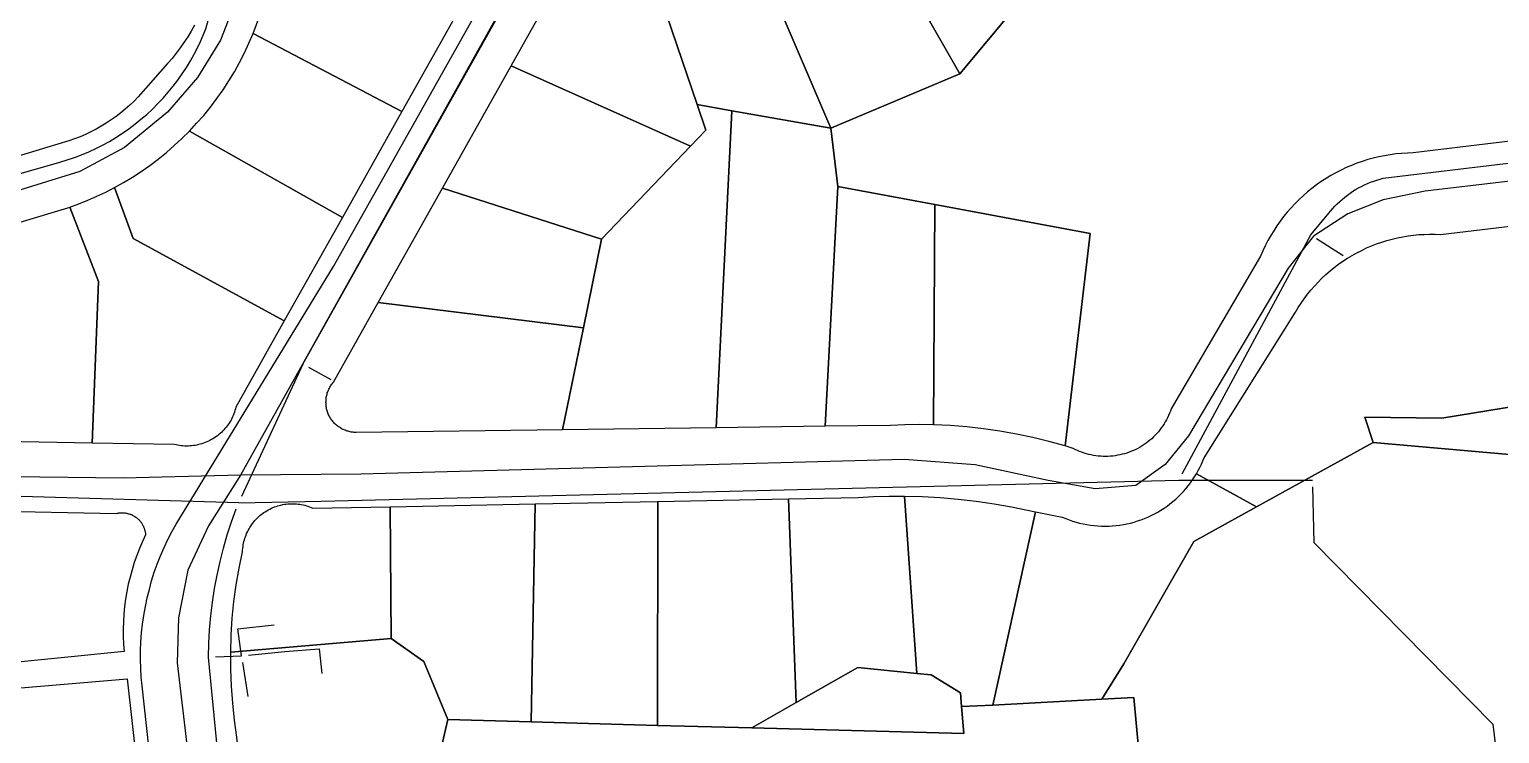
# Model space of a CAD drawing. Extents: x 1876309 to 1899261, y 443723 to 466661.
# Drawn here: x 1884572 to 1885607, y 456670 to 457166 of the extents above; entities that cross this region are included whole.
import ezdxf

# ---------------------------------------------------------------- set-up
doc = ezdxf.new("R2010")
doc.units = 0
doc.header["$MEASUREMENT"] = 0
for name, color, linetype in [('Parcels', 31, 'Continuous'), ('Roads', 7, 'Continuous'), ('Waterlines', 5, 'Continuous')]:
    doc.layers.add(name, color=color, linetype=linetype)

msp = doc.modelspace()

# ---------------------------------------------------------------- linework, layer by layer
at = {"layer": 'Parcels'}
for points in [[(1885139.2, 457288.3), (1885226.8, 457135), (1885135.8, 457096.7), (1885064.8, 457263.3)], [(1885324.2, 457251.9), (1885226.8, 457135), (1885139.2, 457288.3)], [(1885643.3, 457091.1), (1885545.8, 457079.3), (1885541.8, 457079.2), (1885537.8, 457079), (1885533.7, 457078.6), (1885529.7, 457078.1), (1885525.7, 457077.4), (1885521.8, 457076.6), (1885517.8, 457075.7), (1885513.9, 457074.6), (1885510.1, 457073.4), (1885506.3, 457072.1), (1885502.5, 457070.6), (1885498.8, 457069), (1885495.1, 457067.3), (1885491.5, 457065.4), (1885488, 457063.5), (1885484.6, 457061.4), (1885481.2, 457059.2), (1885477.9, 457056.8), (1885474.6, 457054.4), (1885471.5, 457051.9), (1885468.5, 457049.2), (1885465.5, 457046.4), (1885462.6, 457043.6), (1885459.9, 457040.6), (1885457.2, 457037.6), (1885454.7, 457034.5), (1885452.2, 457031.2), (1885449.9, 457027.9), (1885447.7, 457024.5), (1885445.6, 457021.1), (1885443.6, 457017.6), (1885441.8, 457014), (1885440, 457010.3), (1885438.4, 457006.6), (1885375.5, 456899.2), (1885375, 456897.6), (1885374.4, 456896), (1885373.7, 456894.5), (1885373, 456892.9), (1885372.2, 456891.4), (1885371.4, 456889.9), (1885370.5, 456888.5), (1885369.6, 456887.1), (1885368.6, 456885.7), (1885367.6, 456884.3), (1885366.5, 456883), (1885365.4, 456881.7), (1885364.2, 456880.5), (1885363, 456879.3), (1885361.8, 456878.1), (1885360.5, 456877), (1885359.2, 456875.9), (1885357.9, 456874.9), (1885356.5, 456873.9), (1885355, 456873), (1885353.6, 456872.1), (1885352.1, 456871.3), (1885350.6, 456870.6), (1885349.1, 456869.8), (1885347.5, 456869.2), (1885345.9, 456868.6), (1885344.3, 456868), (1885342.7, 456867.5), (1885341.1, 456867.1), (1885339.4, 456866.7), (1885337.7, 456866.4), (1885336.1, 456866.1), (1885334.4, 456865.9), (1885332.7, 456865.7), (1885331, 456865.6), (1885329.3, 456865.6), (1885327.6, 456865.6), (1885325.9, 456865.7), (1885324.2, 456865.9), (1885322.5, 456866.1), (1885320.9, 456866.3), (1885319.2, 456866.7), (1885317.5, 456867), (1885315.9, 456867.5), (1885314.3, 456868), (1885312.7, 456868.5), (1885311.1, 456869.1), (1885309.5, 456869.8), (1885308, 456870.5), (1885306.5, 456871.3), (1885300.8, 456873), (1885300.8, 456873), (1885318.6, 457022.7), (1885209.2, 457043), (1885140.8, 457055.7), (1885135.8, 457096.7), (1885226.8, 457135), (1885324.2, 457251.9)], [(1885002.4, 457229.4), (1885041.7, 457113.4), (1885047.8, 457095.4), (1885037, 457084.1), (1884910.8, 457140.7), (1884910.8, 457140.7), (1884951.8, 457213.7)], [(1884687.8, 457169.2), (1884685.5, 457165.1), (1884683.1, 457161), (1884680.5, 457157.1), (1884677.8, 457153.3), (1884675, 457149.5), (1884672.1, 457145.8), (1884669, 457142.3), (1884648.3, 457118.8), (1884645.4, 457115.9), (1884642.3, 457113), (1884639.2, 457110.2), (1884636, 457107.6), (1884632.7, 457105), (1884629.3, 457102.6), (1884625.8, 457100.3), (1884622.3, 457098.2), (1884618.6, 457096.1), (1884614.9, 457094.2), (1884611.2, 457092.4), (1884607.3, 457090.7), (1884603.5, 457089.2), (1884599.5, 457087.8), (1884560.6, 457076.2)], [(1886068.4, 456974.4), (1885566, 456892.5), (1885511.9, 456893.3), (1885517.7, 456875.5), (1885435.6, 456830.2), (1885393.3, 456853.4), (1885394.6, 456855.6), (1885395.7, 456857.8), (1885396.8, 456860.1), (1885397.8, 456862.4), (1885398.7, 456864.7), (1885463, 456967.2), (1885464.9, 456970.4), (1885467, 456973.6), (1885469.2, 456976.7), (1885471.5, 456979.8), (1885473.9, 456982.7), (1885476.4, 456985.6), (1885479, 456988.4), (1885481.7, 456991.1), (1885484.5, 456993.7), (1885487.4, 456996.2), (1885490.4, 456998.6), (1885493.4, 457000.9), (1885496.5, 457003.1), (1885499.7, 457005.2), (1885503, 457007.1), (1885506.3, 457009), (1885509.7, 457010.7), (1885513.1, 457012.4), (1885516.6, 457013.9), (1885520.2, 457015.3), (1885523.8, 457016.5), (1885527.4, 457017.7), (1885531.1, 457018.7), (1885534.8, 457019.6), (1885538.6, 457020.3), (1885542.3, 457020.9), (1885546.1, 457021.4), (1885549.9, 457021.8), (1885553.7, 457022), (1885557.5, 457022.1), (1885561.3, 457022.1), (1885565.1, 457021.9), (1885882.4, 457059.9)], [(1884541, 456827.2), (1884633, 456825.4), (1884633.6, 456825.6), (1884634.1, 456825.7), (1884634.7, 456825.8), (1884635.2, 456825.8), (1884635.8, 456825.9), (1884636.4, 456825.9), (1884636.9, 456825.9), (1884637.5, 456825.9), (1884638.1, 456825.9), (1884638.6, 456825.9), (1884639.2, 456825.8), (1884639.7, 456825.7), (1884640.3, 456825.6), (1884640.8, 456825.5), (1884641.4, 456825.3), (1884641.9, 456825.2), (1884642.5, 456825), (1884643, 456824.8), (1884643.5, 456824.6), (1884644, 456824.4), (1884644.5, 456824.1), (1884645, 456823.8), (1884645.5, 456823.6), (1884646, 456823.3), (1884646.5, 456822.9), (1884646.9, 456822.6), (1884647.4, 456822.3), (1884647.8, 456821.9), (1884648.2, 456821.5), (1884648.6, 456821.1), (1884649, 456820.7), (1884649.4, 456820.3), (1884649.8, 456819.9), (1884650.1, 456819.4), (1884650.4, 456819), (1884650.8, 456818.5), (1884651.1, 456818), (1884651.3, 456817.5), (1884651.6, 456817), (1884651.9, 456816.5), (1884652.1, 456816), (1884652.3, 456815.5), (1884652.5, 456815), (1884652.7, 456814.4), (1884652.8, 456813.9), (1884653, 456813.3), (1884653.1, 456812.8), (1884653.2, 456812.2), (1884653.3, 456811.7), (1884653.3, 456811.1), (1884653.4, 456810.5), (1884651.2, 456805.7), (1884649.1, 456800.8), (1884647.2, 456795.9), (1884645.5, 456790.9), (1884643.9, 456785.8), (1884642.5, 456780.7), (1884641.3, 456775.6), (1884640.3, 456770.4), (1884639.4, 456765.1), (1884638.7, 456759.9), (1884638.2, 456754.6), (1884637.9, 456749.3), (1884637.7, 456744), (1884637.7, 456738.7), (1884637.9, 456733.5), (1884638.3, 456728.2), (1884540.1, 456718.3)]]:
    msp.add_lwpolyline(points, dxfattribs=at)
for points in [[(1885064.8, 457263.3), (1885135.8, 457096.7), (1885066.2, 457109), (1885041.7, 457113.4), (1885002.4, 457229.4), (1885004, 457230.1), (1885005.5, 457230.8), (1885007.1, 457231.6), (1885008.6, 457232.4), (1885010.1, 457233.2), (1885011.6, 457234.2), (1885013, 457235.1), (1885014.4, 457236.1), (1885015.8, 457237.2), (1885017.2, 457238.3), (1885064.8, 457263.3)], [(1884729.2, 457163.5), (1884731.6, 457169.8), (1884733.9, 457176.2), (1884750.8, 457242.7), (1884872.8, 457177.8), (1884833.8, 457108.4), (1884729.2, 457163.5)], [(1884684.3, 457094.7), (1884689.4, 457100.2), (1884694.4, 457105.8), (1884699.1, 457111.6), (1884703.6, 457117.6), (1884708, 457123.8), (1884712.1, 457130.1), (1884716, 457136.5), (1884719.6, 457143.1), (1884723, 457149.8), (1884726.2, 457156.6), (1884729.2, 457163.5), (1884833.8, 457108.4), (1884792, 457033.9), (1884684.3, 457094.7)], [(1884910.8, 457140.7), (1885037, 457084.1), (1884974.4, 457018.6), (1884862.4, 457054.5), (1884910.8, 457140.7)], [(1884961.7, 456956.2), (1884974.4, 457018.6), (1885037, 457084.1), (1885047.8, 457095.4), (1885041.7, 457113.4), (1885066.2, 457109), (1885055.2, 456885.8), (1884947.1, 456884.4), (1884961.7, 456956.2)], [(1885135.8, 457096.7), (1885140.8, 457055.7), (1885131.9, 456886.9), (1885055.2, 456885.8), (1885066.2, 457109), (1885135.8, 457096.7)], [(1884631.5, 457054.9), (1884637.9, 457058.5), (1884644.2, 457062.3), (1884650.4, 457066.3), (1884656.5, 457070.6), (1884662.3, 457075), (1884668.1, 457079.6), (1884673.6, 457084.5), (1884679, 457089.5), (1884684.3, 457094.7), (1884792, 457033.9), (1884751.1, 456961), (1884644.7, 457019), (1884631.5, 457054.9)], [(1884751.1, 456961), (1884717.1, 456900.4), (1884716.8, 456899.2), (1884716.4, 456898), (1884716.1, 456896.8), (1884715.6, 456895.7), (1884715.2, 456894.5), (1884714.7, 456893.4), (1884714.1, 456892.3), (1884713.6, 456891.2), (1884712.9, 456890.2), (1884712.3, 456889.1), (1884711.6, 456888.1), (1884710.9, 456887.1), (1884710.1, 456886.1), (1884709.3, 456885.2), (1884708.5, 456884.3), (1884707.7, 456883.4), (1884706.8, 456882.5), (1884705.9, 456881.7), (1884704.9, 456880.9), (1884704, 456880.2), (1884703, 456879.4), (1884702, 456878.7), (1884700.9, 456878.1), (1884699.9, 456877.5), (1884698.8, 456876.9), (1884697.7, 456876.3), (1884696.6, 456875.8), (1884695.4, 456875.4), (1884694.3, 456874.9), (1884693.1, 456874.5), (1884691.9, 456874.2), (1884690.8, 456873.9), (1884689.6, 456873.6), (1884688.4, 456873.4), (1884687.1, 456873.2), (1884685.9, 456873.1), (1884684.7, 456873), (1884683.5, 456872.9), (1884682.2, 456872.9), (1884681, 456872.9), (1884679.8, 456873), (1884678.6, 456873.1), (1884677.3, 456873.3), (1884676.1, 456873.5), (1884674.9, 456873.7), (1884673.7, 456874), (1884615.9, 456875), (1884620.2, 456988.8), (1884600.1, 457041.2), (1884606.5, 457043.6), (1884612.9, 457046.1), (1884619.2, 457048.8), (1884625.4, 457051.8), (1884631.5, 457054.9), (1884644.7, 457019), (1884751.1, 456961)], [(1884817.3, 456974.1), (1884862.4, 457054.5), (1884974.4, 457018.6), (1884961.7, 456956.2), (1884817.3, 456974.1)], [(1885208.3, 456887.9), (1885198.1, 456888), (1885188, 456887.9), (1885177.9, 456887.5), (1885131.9, 456886.9), (1885140.8, 457055.7), (1885209.2, 457043), (1885208.3, 456887.9)], [(1886105, 456779.9), (1885982.3, 456796), (1885858.2, 456781.5), (1885685.9, 456761.5), (1885709.8, 456858.6), (1885517.7, 456875.5), (1885511.9, 456893.3), (1885566, 456892.5), (1886068.4, 456974.4), (1886057.5, 457054.6), (1886069.7, 457051.7), (1886081.7, 457048.4), (1886093.6, 457044.7), (1886105.4, 457040.5), (1886117.1, 457036), (1886120.6, 457034.3), (1886135.4, 456922.8), (1886079.2, 456915.4), (1886105, 456779.9)], [(1884600.1, 457041.2), (1884620.2, 456988.8), (1884615.9, 456875), (1884528.5, 456876.5), (1884531.3, 457020.6), (1884598.7, 457040.7), (1884600.1, 457041.2)], [(1885209.2, 457043), (1885318.6, 457022.7), (1885300.8, 456873), (1885289.5, 456876.2), (1885278.1, 456879), (1885266.6, 456881.4), (1885255, 456883.4), (1885243.4, 456885.1), (1885231.7, 456886.4), (1885220, 456887.3), (1885208.3, 456887.9), (1885209.2, 457043)], [(1884817.3, 456974.1), (1884961.7, 456956.2), (1884947.1, 456884.4), (1884801.8, 456882.4), (1884801.1, 456882.4), (1884800.4, 456882.5), (1884799.6, 456882.6), (1884798.9, 456882.6), (1884798.1, 456882.8), (1884797.4, 456882.9), (1884796.7, 456883.1), (1884796, 456883.3), (1884795.3, 456883.5), (1884794.6, 456883.7), (1884793.9, 456884), (1884793.2, 456884.3), (1884792.5, 456884.6), (1884791.8, 456884.9), (1884791.2, 456885.3), (1884790.6, 456885.7), (1884789.9, 456886.1), (1884789.3, 456886.5), (1884788.7, 456886.9), (1884788.1, 456887.4), (1884787.6, 456887.9), (1884787, 456888.4), (1884786.5, 456888.9), (1884786, 456889.4), (1884785.5, 456890), (1884785, 456890.6), (1884784.6, 456891.2), (1884784.2, 456891.8), (1884783.7, 456892.4), (1884783.4, 456893), (1884783, 456893.7), (1884782.7, 456894.3), (1884782.3, 456895), (1884782, 456895.7), (1884781.8, 456896.4), (1884781.5, 456897.1), (1884781.3, 456897.8), (1884781.1, 456898.5), (1884780.9, 456899.2), (1884780.8, 456900), (1884780.7, 456900.7), (1884780.6, 456901.4), (1884780.5, 456902.2), (1884780.5, 456902.9), (1884780.4, 456903.7), (1884780.5, 456904.4), (1884780.5, 456905.2), (1884780.5, 456905.9), (1884780.6, 456906.6), (1884780.7, 456907.4), (1884780.9, 456908.1), (1884781, 456908.8), (1884781.2, 456909.5), (1884781.4, 456910.3), (1884781.7, 456911), (1884781.9, 456911.7), (1884782.2, 456912.3), (1884782.5, 456913), (1884782.9, 456913.7), (1884783.2, 456914.3), (1884783.6, 456915), (1884784, 456915.6), (1884784.4, 456916.2), (1884784.9, 456916.8), (1884785.3, 456917.4), (1884785.8, 456918), (1884817.3, 456974.1)], [(1885326.8, 456694.6), (1885342.2, 456719.5), (1885391.5, 456805.8), (1885435.6, 456830.2), (1885517.7, 456875.5), (1885709.8, 456858.6), (1885685.9, 456761.5), (1885676.8, 456668.9), (1885672.7, 456622.5), (1885359.1, 456588.8), (1885349.2, 456695.8), (1885326.8, 456694.6)], [(1885326.8, 456694.6), (1885249.9, 456690.5), (1885279.9, 456826.7), (1885298.9, 456822.9), (1885301.3, 456821.9), (1885303.7, 456820.9), (1885306.1, 456820.1), (1885308.6, 456819.4), (1885311.1, 456818.7), (1885313.6, 456818.1), (1885316.2, 456817.6), (1885318.7, 456817.2), (1885321.3, 456816.9), (1885323.9, 456816.7), (1885326.5, 456816.6), (1885329, 456816.5), (1885331.6, 456816.6), (1885334.2, 456816.7), (1885336.8, 456816.9), (1885339.3, 456817.3), (1885341.9, 456817.7), (1885344.4, 456818.2), (1885347, 456818.7), (1885349.5, 456819.4), (1885351.9, 456820.2), (1885354.4, 456821), (1885356.8, 456821.9), (1885359.2, 456822.9), (1885361.5, 456824), (1885363.8, 456825.2), (1885366.1, 456826.4), (1885368.3, 456827.8), (1885370.5, 456829.2), (1885372.6, 456830.6), (1885374.7, 456832.2), (1885376.7, 456833.8), (1885378.7, 456835.5), (1885380.6, 456837.3), (1885382.4, 456839.1), (1885384.2, 456841), (1885385.9, 456842.9), (1885387.5, 456844.9), (1885389.1, 456847), (1885390.6, 456849.1), (1885392, 456851.2), (1885393.3, 456853.4), (1885435.6, 456830.2), (1885391.5, 456805.8), (1885342.2, 456719.5), (1885326.8, 456694.6)], [(1884713.4, 456727.8), (1884713.7, 456739.7), (1884714.5, 456751.6), (1884715.7, 456763.4), (1884717.3, 456775.2), (1884719.3, 456786.9), (1884721.8, 456798.5), (1884721.8, 456799.7), (1884721.9, 456800.9), (1884722.1, 456802.1), (1884722.2, 456803.3), (1884722.5, 456804.5), (1884722.7, 456805.6), (1884723, 456806.8), (1884723.4, 456808), (1884723.8, 456809.1), (1884724.2, 456810.2), (1884724.6, 456811.3), (1884725.1, 456812.4), (1884725.7, 456813.5), (1884726.3, 456814.6), (1884726.9, 456815.6), (1884727.5, 456816.6), (1884728.2, 456817.6), (1884728.9, 456818.6), (1884729.7, 456819.6), (1884730.4, 456820.5), (1884731.3, 456821.4), (1884732.1, 456822.2), (1884733, 456823.1), (1884733.9, 456823.9), (1884734.8, 456824.6), (1884735.8, 456825.4), (1884736.7, 456826.1), (1884737.7, 456826.7), (1884738.8, 456827.4), (1884739.8, 456828), (1884740.9, 456828.5), (1884742, 456829.1), (1884743.1, 456829.6), (1884744.2, 456830), (1884745.3, 456830.4), (1884746.5, 456830.8), (1884747.6, 456831.1), (1884748.8, 456831.4), (1884750, 456831.7), (1884751.2, 456831.9), (1884752.3, 456832), (1884753.5, 456832.2), (1884754.7, 456832.3), (1884756, 456832.3), (1884757.2, 456832.3), (1884758.4, 456832.3), (1884759.6, 456832.2), (1884760.8, 456832.1), (1884762, 456831.9), (1884763.1, 456831.7), (1884764.3, 456831.5), (1884765.5, 456831.2), (1884766.7, 456830.8), (1884767.8, 456830.5), (1884768.9, 456830.1), (1884770.1, 456829.6), (1884771.2, 456829.1), (1884825.7, 456830.2), (1884826.4, 456737.5), (1884713.4, 456727.8)], [(1884866.2, 456680.3), (1884849.4, 456721.3), (1884826.4, 456737.5), (1884825.7, 456830.2), (1884927.7, 456832.2), (1884925, 456678.7), (1884866.2, 456680.3)], [(1884925, 456678.7), (1884927.7, 456832.2), (1885014, 456833.9), (1885013.8, 456676.2), (1884925, 456678.7)], [(1885111.6, 456692.3), (1885080.4, 456674.5), (1885013.8, 456676.2), (1885014, 456833.9), (1885106, 456835.7), (1885111.6, 456692.3)], [(1885111.6, 456692.3), (1885106, 456835.7), (1885155.2, 456836.7), (1885166, 456837.3), (1885176.9, 456837.6), (1885187.7, 456837.7), (1885196.5, 456712.8), (1885154.9, 456717), (1885111.6, 456692.3)], [(1885228, 456689.4), (1885227.2, 456699.2), (1885206.6, 456711.8), (1885196.5, 456712.8), (1885187.7, 456837.7), (1885200.3, 456837.4), (1885213, 456836.7), (1885225.6, 456835.6), (1885238.2, 456834.2), (1885250.8, 456832.3), (1885263.2, 456830.1), (1885279.9, 456826.7), (1885249.9, 456690.5), (1885228, 456689.4)], [(1884866.2, 456680.3), (1884845.2, 456589.4), (1884847.8, 456533.7), (1884733.4, 456521.4), (1884717.8, 456668), (1884716.1, 456679.9), (1884714.8, 456691.8), (1884713.9, 456703.8), (1884713.4, 456715.8), (1884713.4, 456727.8), (1884826.4, 456737.5), (1884849.4, 456721.3), (1884866.2, 456680.3)], [(1885196.5, 456712.8), (1885206.6, 456711.8), (1885227.2, 456699.2), (1885228, 456689.4), (1885229.5, 456670.4), (1885080.4, 456674.5), (1885111.6, 456692.3), (1885154.9, 456717), (1885196.5, 456712.8)], [(1884640.4, 456708.9), (1884656.7, 456564.3), (1884507.4, 456548.4), (1884496.1, 456647.4), (1884490.6, 456696.3), (1884640.4, 456708.9)], [(1885228, 456689.4), (1885249.9, 456690.5), (1885326.8, 456694.6), (1885349.2, 456695.8), (1885359.1, 456588.8), (1884847.8, 456533.7), (1884845.2, 456589.4), (1884866.2, 456680.3), (1884925, 456678.7), (1885013.8, 456676.2), (1885080.4, 456674.5), (1885229.5, 456670.4), (1885228, 456689.4)]]:
    msp.add_lwpolyline(points, close=True, dxfattribs=at)
at = {"layer": 'Roads'}
msp.add_line((1884958.6, 457278.9), (1884720.2, 456852.4), dxfattribs=at)
for points in [[(1884796.6, 457428.5), (1884776, 457399.2), (1884758.5, 457359.4), (1884748.5, 457312.9), (1884716.6, 457185.3), (1884706.3, 457158.8), (1884690.1, 457132.4), (1884668.8, 457108.1), (1884638.7, 457083.1), (1884607.1, 457066.2), (1884363.1, 456990.6), (1884344.8, 456977.3), (1884335.2, 456960.4), (1884338.1, 456936.9), (1884363.2, 456883.4)], [(1885882.8, 457091.2), (1885554.3, 457052.3), (1885524.9, 457046.4), (1885499.9, 457036.4), (1885475.7, 457020.7), (1885457.8, 456998.1), (1885387.8, 456880.1), (1885371.3, 456859.9), (1885350.7, 456845.1), (1885322.1, 456842.9), (1885289, 456848.7), (1885237.6, 456859.8), (1885187.6, 456863.4), (1884805, 456853.2), (1884720.2, 456852.4)], [(1884720.2, 456852.4), (1884637.6, 456850.2), (1884402.9, 456853.2), (1884386.1, 456856), (1884373.4, 456864.9), (1884363.2, 456883.4)], [(1884720.2, 456852.4), (1884697.7, 456816.7), (1884683.3, 456785.4), (1884676.6, 456752), (1884675.7, 456720.2), (1884704.8, 456473.2)]]:
    msp.add_lwpolyline(points, dxfattribs=at)
at = {"layer": 'Waterlines', "color": 1}
msp.add_lwpolyline([(1884667, 456558), (1884651, 456704), (1884650.4, 456710.2), (1884650.1, 456716.4), (1884649.9, 456722.7), (1884649.9, 456728.9), (1884650.2, 456735.1), (1884650.7, 456741.3), (1884651.3, 456747.5), (1884652.2, 456753.7), (1884653.3, 456759.9), (1884654.6, 456766), (1884656.1, 456772), (1884657.7, 456778), (1884659.6, 456784), (1884661.7, 456789.8), (1884664, 456795.6), (1884666.5, 456801.4), (1884669.1, 456807), (1884672, 456812.6), (1884675, 456818), (1884785.7, 456999.4), (1885091.7, 457543.4)], dxfattribs=at)
at = {"layer": 'Waterlines', "color": 5}
for points in [[(1884764.2, 456930.6), (1884928, 457222.9)], [(1884687.7, 457148.9), (1884690, 457153.3), (1884692.1, 457157.7), (1884694.1, 457162.2), (1884695.9, 457166.8), (1884708.4, 457211.9)], [(1884445.3, 457030.6), (1884593.1, 457072.8), (1884598.2, 457074.4), (1884603.4, 457076.1), (1884608.4, 457078.1), (1884613.4, 457080.2), (1884618.4, 457082.5), (1884623.2, 457084.9), (1884628, 457087.5), (1884632.6, 457090.3), (1884637.2, 457093.3), (1884641.6, 457096.4), (1884646, 457099.6), (1884650.2, 457103), (1884654.3, 457106.5), (1884658.3, 457110.2), (1884662.1, 457114.1), (1884665.8, 457118), (1884669.4, 457122.1), (1884672.8, 457126.3), (1884676.1, 457130.6), (1884679.3, 457135), (1884682.2, 457139.6), (1884685.1, 457144.2), (1884687.7, 457148.9)], [(1885473.8, 457021.6), (1885487.7, 457038.3), (1885489.3, 457040.1), (1885490.8, 457041.8), (1885492.5, 457043.5), (1885494.2, 457045.1), (1885496, 457046.6), (1885497.8, 457048.1), (1885499.6, 457049.6), (1885501.5, 457050.9), (1885503.5, 457052.3), (1885505.4, 457053.5), (1885507.5, 457054.7), (1885509.5, 457055.8), (1885511.6, 457056.8), (1885513.8, 457057.8), (1885515.9, 457058.7), (1885518.1, 457059.5), (1885520.4, 457060.2), (1885522.6, 457060.9), (1885524.9, 457061.5), (1885779.3, 457092.1)], [(1885383.3, 456853.3), (1885473.8, 457021.6)], [(1885477.8, 457019.1), (1885496.6, 457007.1)], [(1884764.2, 456930.6), (1884721, 456837.3)], [(1884768.2, 456928.5), (1884784, 456919.9)], [(1884719, 456833), (1884372, 456843)], [(1884777, 456834), (1885381, 456849)], [(1885381, 456849), (1885475, 456849)], [(1885475.1, 456844.2), (1885476, 456805), (1885602, 456677), (1885610, 456611)], [(1884719, 456833), (1884777, 456834)], [(1884697.7, 456724.2), (1884697.9, 456733.9), (1884698.5, 456743.6), (1884699.4, 456753.3), (1884700.5, 456763), (1884702, 456772.6), (1884703.8, 456782.1), (1884705.9, 456791.6), (1884708.3, 456801), (1884711, 456810.4), (1884714, 456819.6), (1884717.3, 456828.7)], [(1884720.9, 456725.2), (1884718.5, 456744.3), (1884744, 456747)], [(1884725.9, 456725.7), (1884751.4, 456728.2)], [(1884751.4, 456728.2), (1884775.6, 456730.2), (1884777.6, 456712.8)], [(1884715, 456548), (1884697.7, 456724.2)], [(1884702.6, 456724.4), (1884720.9, 456725.2)], [(1884721.7, 456720.5), (1884725.5, 456696.5)]]:
    msp.add_lwpolyline(points, dxfattribs=at)

doc.saveas('drawing.dxf')
